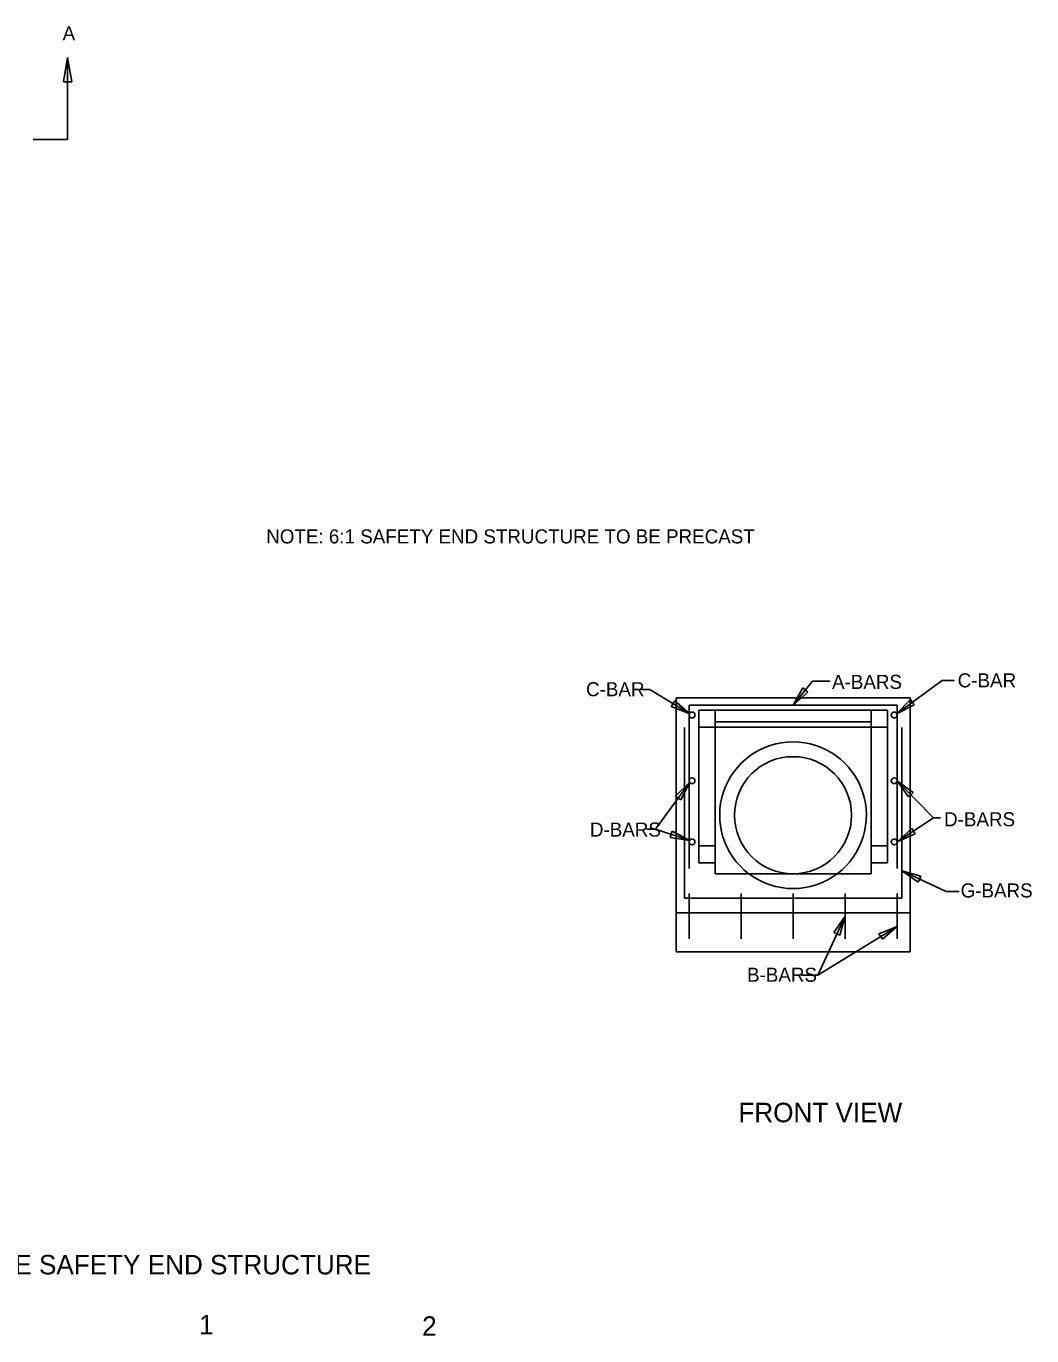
# Model space of a CAD drawing. Extents: x 1.4 to 15.1, y 0.6 to 9.4.
# Drawn here: x 8.67 to 15.11, y 0.6 to 8.99 of the extents above; entities that cross this region are included whole.
import ezdxf

# ---------------------------------------------------------------- set-up
doc = ezdxf.new("R2010")
doc.units = 0
for name, color, linetype in [('SD_P_Dimension Lines', 7, 'Continuous'), ('SD_P_Dimension Text', 7, 'Continuous'), ('SD_P_Frame', 7, 'Continuous'), ('SD_P_Prop Object Lines', 7, 'Continuous'), ('SD_P_Rebar', 7, 'Continuous'), ('SD_P_Subtitles', 7, 'Continuous'), ('SD_X_Exist Hidden Lines', 7, 'Continuous')]:
    doc.layers.add(name, color=color, linetype=linetype)

msp = doc.modelspace()

# ---------------------------------------------------------------- linework, layer by layer
at = {"layer": 'SD_P_Dimension Lines'}
for p, q in [((8.935, 8.792), (8.909, 8.636)), ((8.935, 8.268), (8.935, 8.792)), ((8.961, 8.636), (8.935, 8.792)), ((8.909, 8.636), (8.961, 8.636)), ((8.715, 8.268), (8.935, 8.268)), ((13.582, 4.644), (13.706, 4.797)), ((13.818, 4.797), (13.706, 4.797)), ((14.245, 4.589), (14.537, 4.802)), ((14.537, 4.802), (14.617, 4.802)), ((12.664, 4.745), (12.556, 4.745)), ((12.92, 4.589), (12.664, 4.745)), ((13.644, 4.754), (13.582, 4.644)), ((13.582, 4.644), (13.677, 4.728)), ((13.677, 4.728), (13.644, 4.754)), ((12.824, 4.672), (12.802, 4.636)), ((12.802, 4.636), (12.92, 4.589)), ((12.92, 4.589), (12.824, 4.672)), ((14.334, 4.68), (14.245, 4.589)), ((14.245, 4.589), (14.358, 4.646)), ((14.358, 4.646), (14.334, 4.68)), ((12.7, 3.85), (12.92, 4.151)), ((12.92, 4.151), (12.829, 4.062)), ((12.863, 4.038), (12.92, 4.151)), ((14.482, 3.922), (14.249, 4.16)), ((14.351, 4.085), (14.249, 4.16)), ((14.249, 4.16), (14.321, 4.056)), ((12.829, 4.062), (12.863, 4.038)), ((14.321, 4.056), (14.351, 4.085)), ((14.249, 3.768), (14.482, 3.922)), ((14.527, 3.922), (14.482, 3.922)), ((12.645, 3.85), (12.7, 3.85)), ((12.7, 3.85), (12.92, 3.777)), ((12.808, 3.836), (12.795, 3.796)), ((12.795, 3.796), (12.92, 3.777)), ((12.92, 3.777), (12.808, 3.836)), ((14.342, 3.854), (14.249, 3.768)), ((14.249, 3.768), (14.365, 3.819)), ((14.365, 3.819), (14.342, 3.854)), ((14.562, 3.45), (14.279, 3.583)), ((14.401, 3.549), (14.279, 3.583)), ((14.279, 3.583), (14.383, 3.511)), ((14.383, 3.511), (14.401, 3.549)), ((14.646, 3.45), (14.562, 3.45)), ((13.916, 3.292), (13.74, 2.914)), ((13.916, 3.292), (13.844, 3.188)), ((13.882, 3.17), (13.916, 3.292)), ((13.74, 2.914), (14.249, 3.227)), ((13.844, 3.188), (13.882, 3.17)), ((14.249, 3.227), (14.132, 3.179)), ((14.154, 3.144), (14.249, 3.227)), ((14.132, 3.179), (14.154, 3.144)), ((13.636, 2.914), (13.74, 2.914))]:
    msp.add_line(p, q, dxfattribs=at)
at = {"layer": 'SD_P_Prop Object Lines'}
for p, q in [((12.833, 4.69), (12.833, 3.064)), ((12.833, 4.69), (14.332, 4.69)), ((14.332, 4.69), (14.332, 3.064)), ((12.979, 4.611), (12.979, 3.742)), ((12.979, 4.611), (13.083, 4.611)), ((13.083, 4.611), (13.083, 3.564)), ((13.083, 4.611), (14.082, 4.611)), ((14.082, 4.611), (14.082, 3.564)), ((14.082, 4.611), (14.187, 4.611)), ((14.187, 4.611), (14.187, 3.742)), ((12.979, 4.503), (13.083, 4.503)), ((13.083, 4.503), (14.082, 4.503)), ((14.082, 4.503), (14.187, 4.503)), ((12.979, 3.742), (13.083, 3.742)), ((14.082, 3.742), (14.187, 3.742)), ((13.083, 3.564), (14.082, 3.564)), ((12.833, 3.064), (14.332, 3.064))]:
    msp.add_line(p, q, dxfattribs=at)
msp.add_circle((13.582, 3.939), 0.375, dxfattribs=at)
msp.add_arc((13.582, 3.939), 0.47, 307.0726, 232.9274, dxfattribs=at)
at = {"layer": 'SD_P_Rebar'}
for p, q in [((12.916, 4.644), (14.249, 4.644)), ((12.916, 4.644), (12.916, 3.597)), ((14.249, 4.644), (14.249, 3.597)), ((12.886, 3.408), (12.886, 4.5)), ((14.279, 3.408), (14.279, 4.5)), ((12.886, 3.408), (14.279, 3.408)), ((12.916, 3.438), (12.916, 3.147)), ((13.25, 3.438), (13.25, 3.147)), ((13.583, 3.438), (13.583, 3.147)), ((13.916, 3.438), (13.916, 3.147)), ((14.249, 3.438), (14.249, 3.147))]:
    msp.add_line(p, q, dxfattribs=at)
for centre in [(12.935, 4.5808), (14.23, 4.5808), (12.935, 4.1598), (14.23, 4.1598), (12.935, 3.7678), (14.23, 3.7678)]:
    msp.add_circle(centre, 0.0187, dxfattribs=at)
at = {"layer": 'SD_X_Exist Hidden Lines'}
for p, q in [((13.083, 4.538), (14.082, 4.538)), ((12.979, 3.634), (12.979, 3.742)), ((14.187, 3.742), (14.187, 3.634)), ((12.979, 3.634), (13.083, 3.634)), ((14.082, 3.634), (14.187, 3.634)), ((12.833, 3.314), (14.332, 3.314))]:
    msp.add_line(p, q, dxfattribs=at)
msp.add_arc((13.582, 3.939), 0.47, 232.9274, 307.0726, dxfattribs=at)

# ---------------------------------------------------------------- texts
at = {"layer": 'SD_P_Dimension Text'}
for s, p in [('A', (8.9028, 8.9035)), ('NOTE: 6:1 SAFETY END STRUCTURE TO BE PRECAST', (10.2072, 5.68)), ('C-BAR', (12.2561, 4.701)), ('A-BARS', (13.8318, 4.748)), ('C-BAR', (14.6368, 4.758)), ('D-BARS', (14.5495, 3.868)), ('D-BARS', (12.2808, 3.802)), ('G-BARS', (14.6556, 3.412)), ('B-BARS', (13.2874, 2.872))]:
    msp.add_text(s, height=0.09, dxfattribs=at).set_placement(p)
at = {"layer": 'SD_P_Frame'}
for s, p in [('6:1 CONCRETE SAFETY END STRUCTURE', (7.4882, 0.9973)), ('1', (9.777, 0.613)), ('2', (11.206, 0.604))]:
    msp.add_text(s, height=0.125, dxfattribs=at).set_placement(p)
at = {"layer": 'SD_P_Subtitles'}
msp.add_text('FRONT VIEW', height=0.125, dxfattribs=at).set_placement((13.232, 1.972))

doc.saveas('drawing.dxf')
